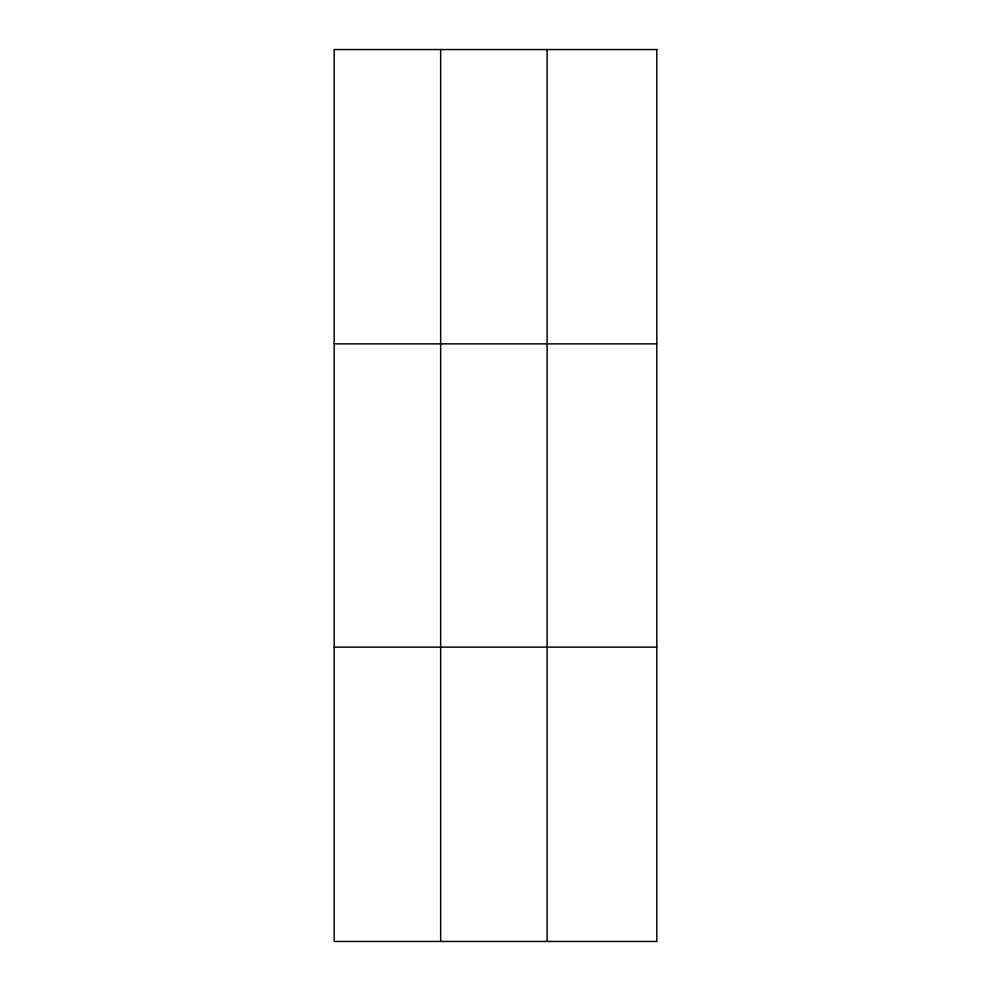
<?xml version="1.0" encoding="UTF-8"?>
<svg xmlns="http://www.w3.org/2000/svg" width="991" height="991" viewBox="0 0 991 991"><rect width="100%" height="100%" fill="white"/><g stroke="black" fill="none" stroke-linecap="round" stroke-linejoin="round"><path stroke-width="1.49" d="M440.661 941.45L440.661 49.55M547.119 941.45L547.119 49.55M334.19 343.877L656.81 343.877M334.19 647.123L656.81 647.123M656.81 49.55L656.81 941.45L334.19 941.45L334.19 49.55L656.81 49.55"/></g></svg>
